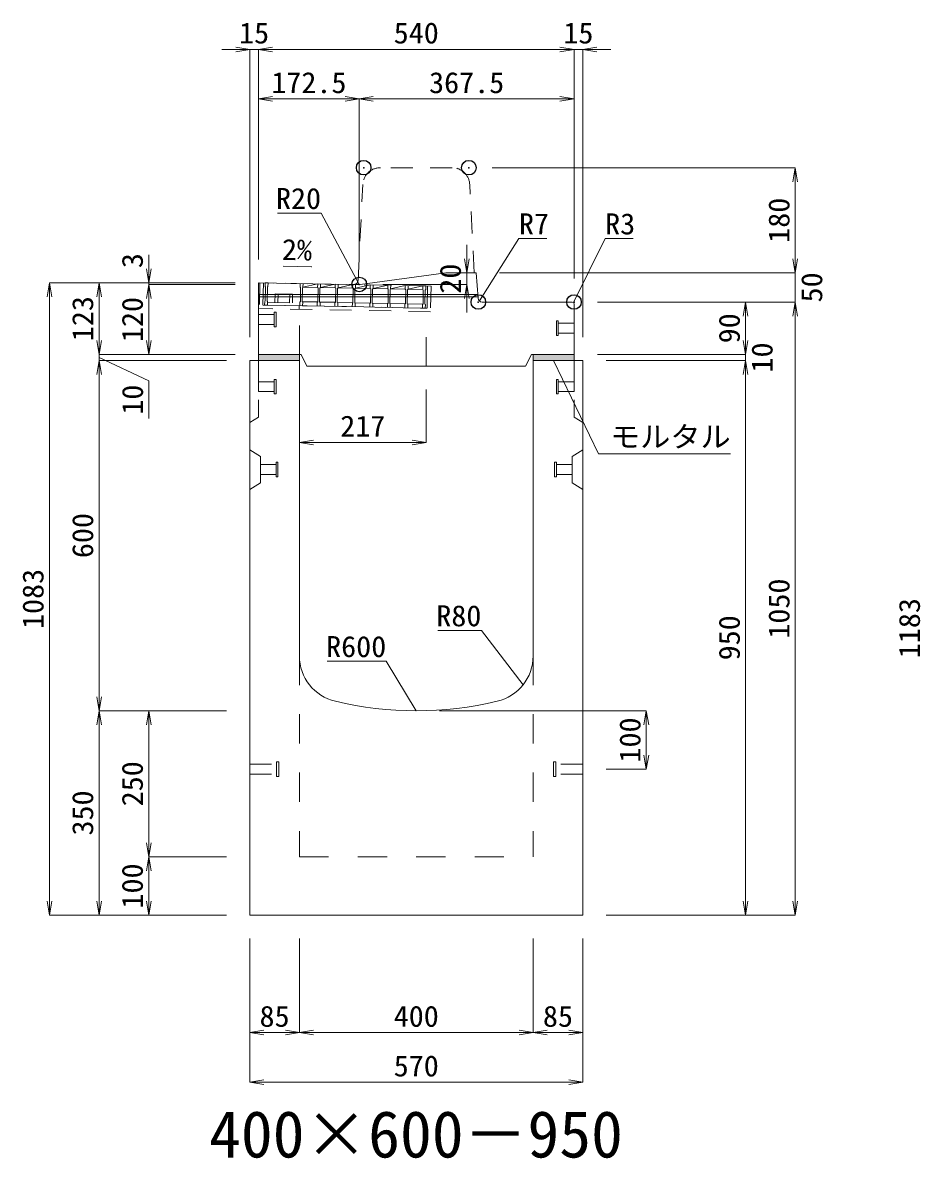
# Model space of a CAD drawing. Units: millimetres at full size. Extents: x -1809 to 57027, y -20349 to 17321.
# Drawn here: x 34895 to 36431, y -13512 to -11568 of the extents above; entities that cross this region are included whole.
import ezdxf
from ezdxf.enums import TextEntityAlignment as Align

# ---------------------------------------------------------------- set-up
doc = ezdxf.new("R2010")
doc.units = ezdxf.units.MM
doc.header["$LTSCALE"] = 50
doc.header["$PDMODE"] = 32
doc.header["$PDSIZE"] = 25
doc.linetypes.add('USER1', pattern=[2, 1, -1])
doc.linetypes.add('USER2', pattern=[1.35, 0.75, -0.6])
for name, color, linetype, lineweight in [('インサート', 3, 'USER2', 9), ('グレーチング', 7, 'USER2', 9), ('モルタル', 7, 'Continuous', 9), ('受枠', 3, 'USER2', 9), ('寸法線', 7, 'Continuous', 13), ('引出線', 4, 'Continuous', 13), ('本体', 2, 'Continuous', 13), ('目地', 132, 'Continuous', 9)]:
    doc.layers.add(name, color=color, linetype=linetype, lineweight=lineweight)
doc.layers.add('作業エリア', color=11, linetype='Continuous')
doc.layers.add('文字', color=7, linetype='Continuous')
doc.styles.add('ＭＳ 明朝', font='')
doc.styles.get('ＭＳ 明朝').set_extended_font_data('MS Mincho')

# ---------------------------------------------------------------- blocks, each defined once
blk = doc.blocks.new('open_arrow')
at = {"color": 0, "linetype": 'Continuous', "lineweight": -2}
blk.add_lwpolyline([(7.5, 1.25), (0, 0), (7.5, -1.25)], dxfattribs=at)

msp = doc.modelspace()

# ---------------------------------------------------------------- hatches: boundary and pattern name
at = {"layer": 'モルタル'}
for points in [[(35368.24, -12146.05), (35368.24, -12136.05), (35298.24, -12136.05), (35298.24, -12146.05)], [(35838.24, -12146.05), (35838.24, -12136.05), (35768.24, -12136.05), (35768.24, -12146.05)]]:
    msp.add_hatch(color=256, dxfattribs=at).paths.add_polyline_path(points)

# ---------------------------------------------------------------- linework, layer by layer
at = {"layer": 'インサート'}
for p, q in [((35298.24, -12067.55), (35325.24, -12067.55)), ((35298.24, -12067.55), (35298.24, -12084.55)), ((35328.24, -12063.55), (35325.24, -12063.55)), ((35325.24, -12063.55), (35325.24, -12088.55)), ((35328.24, -12088.55), (35328.24, -12063.55)), ((35298.24, -12084.55), (35325.24, -12084.55)), ((35325.24, -12088.55), (35328.24, -12088.55)), ((35808.24, -12078.55), (35811.24, -12078.55)), ((35808.24, -12103.55), (35808.24, -12078.55)), ((35811.24, -12078.55), (35811.24, -12103.55)), ((35838.24, -12082.55), (35811.24, -12082.55)), ((35838.24, -12082.55), (35838.24, -12099.55)), ((35811.24, -12103.55), (35808.24, -12103.55)), ((35838.24, -12099.55), (35811.24, -12099.55)), ((35298.24, -12182.55), (35325.24, -12182.55)), ((35298.24, -12182.55), (35298.24, -12199.55)), ((35328.24, -12178.55), (35325.24, -12178.55)), ((35325.24, -12178.55), (35325.24, -12203.55)), ((35328.24, -12203.55), (35328.24, -12178.55)), ((35808.24, -12178.55), (35811.24, -12178.55)), ((35808.24, -12203.55), (35808.24, -12178.55)), ((35811.24, -12178.55), (35811.24, -12203.55)), ((35838.24, -12182.55), (35811.24, -12182.55)), ((35838.24, -12182.55), (35838.24, -12199.55)), ((35298.24, -12199.55), (35325.24, -12199.55)), ((35325.24, -12203.55), (35328.24, -12203.55)), ((35811.24, -12203.55), (35808.24, -12203.55)), ((35838.24, -12199.55), (35811.24, -12199.55)), ((35301.44, -12324.55), (35328.44, -12324.55)), ((35301.44, -12324.55), (35301.44, -12341.55)), ((35331.44, -12320.55), (35328.44, -12320.55)), ((35328.44, -12320.55), (35328.44, -12345.55)), ((35331.44, -12345.55), (35331.44, -12320.55)), ((35805.04, -12320.55), (35808.04, -12320.55)), ((35805.04, -12345.55), (35805.04, -12320.55)), ((35808.04, -12320.55), (35808.04, -12345.55)), ((35835.04, -12324.55), (35808.04, -12324.55)), ((35835.04, -12324.55), (35835.04, -12341.55)), ((35301.44, -12341.55), (35328.44, -12341.55)), ((35328.44, -12345.55), (35331.44, -12345.55)), ((35808.04, -12345.55), (35805.04, -12345.55)), ((35835.04, -12341.55), (35808.04, -12341.55)), ((35329.24, -12858.55), (35329.24, -12833.55)), ((35329.24, -12833.55), (35333.24, -12833.55)), ((35333.24, -12858.55), (35333.24, -12833.55)), ((35803.24, -12833.55), (35807.24, -12833.55)), ((35803.24, -12833.55), (35803.24, -12858.55)), ((35807.24, -12833.55), (35807.24, -12858.55)), ((35283.24, -12837.55), (35329.24, -12837.55)), ((35283.24, -12854.55), (35283.24, -12837.55)), ((35853.24, -12837.55), (35807.24, -12837.55)), ((35853.24, -12837.55), (35853.24, -12854.55)), ((35283.24, -12854.55), (35329.24, -12854.55)), ((35333.24, -12858.55), (35329.24, -12858.55)), ((35807.24, -12858.55), (35803.24, -12858.55)), ((35853.24, -12854.55), (35807.24, -12854.55))]:
    msp.add_line(p, q, dxfattribs=at)
at = {"layer": 'グレーチング'}
for p, q in [((35309.53, -12013.27), (35309.41, -12019.27)), ((35584.48, -12018.59), (35309.53, -12013.27)), ((35314.53, -12013.37), (35314.41, -12019.37)), ((35369.52, -12014.43), (35369.4, -12020.43)), ((35374.52, -12014.53), (35374.4, -12020.53)), ((35374.4, -12020.53), (35399.51, -12015.01)), ((35399.51, -12015.01), (35399.4, -12021.01)), ((35404.51, -12015.11), (35404.39, -12021.11)), ((35404.39, -12021.11), (35429.51, -12015.59)), ((35429.51, -12015.59), (35429.39, -12021.59)), ((35434.51, -12015.69), (35434.39, -12021.69)), ((35434.39, -12021.69), (35459.5, -12016.17)), ((35459.5, -12016.17), (35459.38, -12022.17)), ((35464.5, -12016.27), (35464.38, -12022.27)), ((35464.38, -12022.27), (35489.49, -12016.76)), ((35489.49, -12016.76), (35489.38, -12022.75)), ((35494.49, -12016.85), (35494.38, -12022.85)), ((35494.38, -12022.85), (35519.49, -12017.34)), ((35519.49, -12017.34), (35519.37, -12023.33)), ((35524.49, -12017.43), (35524.37, -12023.43)), ((35309.41, -12019.27), (35310.39, -12020.29)), ((35310.39, -12020.29), (35309.93, -12044.29)), ((35313.39, -12020.35), (35312.93, -12044.34)), ((35314.41, -12019.37), (35313.39, -12020.35)), ((35326.67, -12032.11), (35326.38, -12047.1)), ((35326.67, -12032.11), (35356.66, -12032.69)), ((35331.67, -12032.2), (35331.38, -12047.2)), ((35351.66, -12032.59), (35351.37, -12047.59)), ((35356.66, -12032.69), (35356.37, -12047.68)), ((35369.4, -12020.43), (35370.38, -12021.45)), ((35370.38, -12021.45), (35369.92, -12045.45)), ((35373.38, -12021.51), (35372.92, -12045.5)), ((35374.4, -12020.53), (35373.38, -12021.51)), ((35374.4, -12020.53), (35399.4, -12021.01)), ((35399.4, -12021.01), (35400.38, -12022.03)), ((35400.38, -12022.03), (35399.91, -12046.03)), ((35403.38, -12022.09), (35402.91, -12046.09)), ((35404.39, -12021.11), (35403.38, -12022.09)), ((35404.39, -12021.11), (35429.39, -12021.59)), ((35429.39, -12021.59), (35430.37, -12022.61)), ((35430.37, -12022.61), (35429.91, -12046.61)), ((35433.37, -12022.67), (35432.91, -12046.67)), ((35434.39, -12021.69), (35433.37, -12022.67)), ((35434.39, -12021.69), (35459.38, -12022.17)), ((35459.38, -12022.17), (35460.36, -12023.19)), ((35460.36, -12023.19), (35459.9, -12047.19)), ((35463.36, -12023.25), (35462.9, -12047.25)), ((35464.38, -12022.27), (35463.36, -12023.25)), ((35464.38, -12022.27), (35489.38, -12022.75)), ((35489.38, -12022.75), (35490.36, -12023.77)), ((35490.36, -12023.77), (35489.89, -12047.77)), ((35493.36, -12023.83), (35492.89, -12047.83)), ((35494.38, -12022.85), (35493.36, -12023.83)), ((35494.38, -12022.85), (35519.37, -12023.33)), ((35519.37, -12023.33), (35520.35, -12024.35)), ((35520.35, -12024.35), (35519.89, -12048.35)), ((35523.35, -12024.41), (35522.89, -12048.41)), ((35524.37, -12023.43), (35523.35, -12024.41)), ((35524.37, -12023.43), (35549.48, -12017.92)), ((35524.37, -12023.43), (35549.37, -12023.92)), ((35549.48, -12017.92), (35549.37, -12023.92)), ((35549.37, -12023.92), (35550.35, -12024.93)), ((35550.35, -12024.93), (35549.88, -12048.93)), ((35553.35, -12024.99), (35552.88, -12048.99)), ((35554.37, -12024.01), (35553.35, -12024.99)), ((35554.48, -12018.01), (35554.37, -12024.01)), ((35554.37, -12024.01), (35579.48, -12018.5)), ((35554.37, -12024.01), (35579.36, -12024.5)), ((35579.48, -12018.5), (35579.36, -12024.5)), ((35579.36, -12024.5), (35580.34, -12025.51)), ((35580.34, -12025.51), (35579.88, -12049.51)), ((35583.34, -12025.57), (35582.88, -12049.57)), ((35584.36, -12024.59), (35583.34, -12025.57)), ((35584.48, -12018.59), (35584.36, -12024.59)), ((35308.79, -12051.26), (35308.91, -12045.27)), ((35583.74, -12056.59), (35308.79, -12051.26)), ((35308.91, -12045.27), (35309.93, -12044.29)), ((35313.91, -12045.36), (35312.93, -12044.34)), ((35313.79, -12051.36), (35313.91, -12045.36)), ((35313.88, -12046.86), (35368.87, -12047.93)), ((35368.78, -12052.43), (35368.9, -12046.43)), ((35368.9, -12046.43), (35369.92, -12045.45)), ((35372.92, -12045.5), (35399.91, -12046.03)), ((35373.9, -12046.52), (35372.92, -12045.5)), ((35373.78, -12052.52), (35373.9, -12046.52)), ((35398.78, -12053.01), (35398.89, -12047.01)), ((35398.89, -12047.01), (35399.91, -12046.03)), ((35403.89, -12047.1), (35402.91, -12046.09)), ((35402.91, -12046.09), (35429.91, -12046.61)), ((35403.78, -12053.1), (35403.89, -12047.1)), ((35428.77, -12053.59), (35428.89, -12047.59)), ((35428.89, -12047.59), (35429.91, -12046.61)), ((35433.89, -12047.68), (35432.91, -12046.67)), ((35432.91, -12046.67), (35459.9, -12047.19)), ((35433.77, -12053.68), (35433.89, -12047.68)), ((35458.76, -12054.17), (35458.88, -12048.17)), ((35458.88, -12048.17), (35459.9, -12047.19)), ((35463.88, -12048.27), (35462.9, -12047.25)), ((35462.9, -12047.25), (35489.89, -12047.77)), ((35463.76, -12054.26), (35463.88, -12048.27)), ((35488.76, -12054.75), (35488.88, -12048.75)), ((35488.88, -12048.75), (35489.89, -12047.77)), ((35493.87, -12048.85), (35492.89, -12047.83)), ((35492.89, -12047.83), (35519.89, -12048.35)), ((35493.76, -12054.84), (35493.87, -12048.85)), ((35518.75, -12055.33), (35518.87, -12049.33)), ((35518.87, -12049.33), (35519.89, -12048.35)), ((35523.87, -12049.43), (35522.89, -12048.41)), ((35522.89, -12048.41), (35549.88, -12048.93)), ((35523.75, -12055.43), (35523.87, -12049.43)), ((35548.75, -12055.91), (35548.86, -12049.91)), ((35548.86, -12049.91), (35549.88, -12048.93)), ((35552.88, -12048.99), (35579.88, -12049.51)), ((35553.86, -12050.01), (35552.88, -12048.99)), ((35553.75, -12056.01), (35553.86, -12050.01)), ((35578.74, -12056.49), (35578.86, -12050.49)), ((35578.86, -12050.49), (35579.88, -12049.51)), ((35583.86, -12050.59), (35582.88, -12049.57)), ((35583.74, -12056.59), (35583.86, -12050.59))]:
    msp.add_line(p, q, dxfattribs=at)
at = {"layer": 'モルタル'}
for points in [[(35298.24, -12136.05), (35368.24, -12136.05), (35368.24, -12146.05), (35298.24, -12146.05)], [(35768.24, -12136.05), (35838.24, -12136.05), (35838.24, -12146.05), (35768.24, -12146.05)]]:
    msp.add_lwpolyline(points, close=True, dxfattribs=at)
at = {"layer": '作業エリア'}
for p in [(35478.24, -11816.05), (35658.24, -11816.05), (35470.74, -12016.05), (35674.49, -12046.05), (35838.24, -12046.05)]:
    msp.add_point(p, dxfattribs=at)
at = {"layer": '受枠'}
for p, q in [((35300.53, -12013.1), (35299.68, -12057.09)), ((35593.48, -12018.77), (35300.53, -12013.1)), ((35306.53, -12013.21), (35305.79, -12051.21)), ((35587.48, -12018.65), (35586.74, -12056.64)), ((35593.48, -12018.77), (35592.62, -12062.76)), ((35305.79, -12051.21), (35586.74, -12056.64)), ((35367.78, -12052.41), (35367.67, -12058.41)), ((35592.62, -12062.76), (35299.68, -12057.09))]:
    msp.add_line(p, q, dxfattribs=at)
at = {"layer": '寸法線'}
for p, q in [((35346.24, -11613.38), (35235.24, -11613.38)), ((35283.24, -12106.03), (35283.24, -11613.38)), ((35298.24, -11613.38), (35838.24, -11613.38)), ((35298.24, -11973.03), (35298.24, -11613.38)), ((35298.24, -11973.03), (35298.24, -11613.38)), ((35790.24, -11613.38), (35901.24, -11613.38)), ((35838.24, -12006.03), (35838.24, -11613.38)), ((35838.24, -12006.03), (35838.24, -11613.38)), ((35853.24, -12106.03), (35853.24, -11613.38)), ((35470.74, -11698.38), (35298.24, -11698.38)), ((35298.24, -11973.03), (35298.24, -11698.38)), ((35470.74, -11976.03), (35470.74, -11698.38)), ((35470.74, -11698.38), (35838.24, -11698.38)), ((35470.74, -11976.03), (35470.74, -11698.38)), ((35838.24, -12006.03), (35838.24, -11698.38)), ((35698.26, -11816.05), (36217.02, -11816.05)), ((36217.02, -11996.05), (36217.02, -11816.05)), ((35654.6, -12064.05), (35654.6, -11948.05)), ((36217.02, -11948.05), (36217.02, -12094.05)), ((35110.3, -11965.05), (35110.3, -12064.05)), ((35654.6, -11996.05), (35658.76, -11996.05)), ((35710.76, -11996.05), (36217.02, -11996.05)), ((35710.76, -11996.05), (36217.02, -11996.05)), ((34940.3, -13096.05), (34940.3, -12013.05)), ((35258.22, -12013.05), (34940.3, -12013.05)), ((35025.3, -12013.05), (35025.3, -12136.05)), ((35258.22, -12013.05), (35025.3, -12013.05)), ((35258.22, -12013.05), (35110.3, -12013.05)), ((35258.22, -12016.05), (35110.3, -12016.05)), ((35110.3, -12016.05), (35110.3, -12136.05)), ((35258.22, -12016.05), (35110.3, -12016.05)), ((35510.76, -12016.05), (35654.6, -12016.05)), ((35878.26, -12046.05), (36132.02, -12046.05)), ((35878.26, -12046.05), (36217.02, -12046.05)), ((35878.26, -12046.05), (36217.02, -12046.05)), ((36132.02, -12046.05), (36132.02, -12136.05)), ((36217.02, -12046.05), (36217.02, -13096.05)), ((35025.3, -12088.05), (35025.3, -12194.05)), ((36132.02, -12088.05), (36132.02, -12194.05)), ((35258.22, -12136.05), (35025.3, -12136.05)), ((35258.22, -12136.05), (35025.3, -12136.05)), ((35025.3, -12141.05), (35110.51, -12181.26)), ((35243.22, -12146.05), (35025.3, -12146.05)), ((35025.3, -12146.05), (35025.3, -12746.05)), ((35243.22, -12146.05), (35025.3, -12146.05)), ((35258.22, -12136.05), (35110.3, -12136.05)), ((35878.26, -12136.05), (36132.02, -12136.05)), ((35878.26, -12136.05), (36132.02, -12136.05)), ((35893.26, -12146.05), (36132.02, -12146.05)), ((35893.26, -12146.05), (36132.02, -12146.05)), ((36132.02, -12146.05), (36132.02, -13096.05)), ((35110.51, -12181.26), (35110.51, -12245.32)), ((35585.24, -12196.07), (35585.24, -12286.56)), ((35368.24, -12286.56), (35585.24, -12286.56)), ((35243.22, -12746.05), (35025.3, -12746.05)), ((35025.3, -13096.05), (35025.3, -12746.05)), ((35243.22, -12746.05), (35025.3, -12746.05)), ((35110.3, -12746.05), (35110.3, -12996.05)), ((35243.22, -12746.05), (35110.3, -12746.05)), ((35608.26, -12746.05), (35962.02, -12746.05)), ((35962.02, -12746.05), (35962.02, -12846.05)), ((35893.26, -12846.05), (35962.02, -12846.05)), ((35243.22, -12996.05), (35110.3, -12996.05)), ((35110.3, -12996.05), (35110.3, -13096.05)), ((35243.22, -12996.05), (35110.3, -12996.05)), ((35243.22, -13096.05), (34940.3, -13096.05)), ((35243.22, -13096.05), (35025.3, -13096.05)), ((35243.22, -13096.05), (35110.3, -13096.05)), ((35893.26, -13096.05), (36132.02, -13096.05)), ((35893.26, -13096.05), (36217.02, -13096.05)), ((35283.24, -13136.07), (35283.24, -13297.21)), ((35283.24, -13136.07), (35283.24, -13382.21)), ((35368.24, -13136.07), (35368.24, -13297.21)), ((35368.24, -13136.07), (35368.24, -13297.21)), ((35768.24, -13136.07), (35768.24, -13297.21)), ((35768.24, -13136.07), (35768.24, -13297.21)), ((35853.24, -13136.07), (35853.24, -13297.21)), ((35853.24, -13136.07), (35853.24, -13382.21)), ((35283.24, -13297.21), (35368.24, -13297.21)), ((35368.24, -13297.21), (35768.24, -13297.21)), ((35768.24, -13297.21), (35853.24, -13297.21)), ((35283.24, -13382.21), (35853.24, -13382.21))]:
    msp.add_line(p, q, dxfattribs=at)
at = {"layer": '引出線'}
for points in [[(35470.74, -12016.01), (35405.34, -11893.94), (35330.67, -11893.94)], [(35676.22, -12044.19), (35743.97, -11937.41), (35791.9, -11937.41)], [(35837.36, -12046.93), (35891.52, -11937.41), (35939.25, -11937.41)], [(35389.27, -11985.86), (35340.53, -11984.89), (35389.27, -11985.86)], [(35803.24, -12146.05), (35879.95, -12305.82), (36105.87, -12305.82)], [(35751, -12701.63), (35679.74, -12608.52), (35605.07, -12608.52)], [(35568.24, -12746.05), (35516.88, -12661.3), (35415.87, -12661.3)]]:
    msp.add_lwpolyline(points, dxfattribs=at)
at = {"layer": '本体', "linetype": 'USER2', "lineweight": 9}
for p, q in [((35629.7, -11816.05), (35506.78, -11816.05)), ((35468.57, -12009.4), (35476.82, -11844.56)), ((35667.24, -11996.05), (35659.67, -11844.56)), ((35298.24, -12146.05), (35298.24, -12243.05)), ((35838.24, -12146.05), (35838.24, -12243.05)), ((35298.24, -12243.05), (35283.24, -12252.55)), ((35838.24, -12243.05), (35853.24, -12252.55))]:
    msp.add_line(p, q, dxfattribs=at)
at = {"layer": '本体'}
for p, q in [((35618.74, -11996.05), (35472.07, -12015.87)), ((35670.74, -11996.05), (35618.74, -11996.05)), ((35674.01, -12039.58), (35670.74, -11996.05)), ((35298.24, -12136.05), (35298.24, -12013.05)), ((35453.24, -12016.05), (35298.24, -12013.05)), ((35453.24, -12016.05), (35469.4, -12016.05)), ((35835.24, -12046.05), (35680.99, -12046.05)), ((35838.24, -12136.05), (35838.24, -12049.05)), ((35283.24, -12146.05), (35283.24, -13096.05)), ((35368.24, -12146.05), (35283.24, -12146.05)), ((35371.24, -12136.05), (35298.24, -12136.05)), ((35368.24, -12146.05), (35368.24, -12652.02)), ((35371.24, -12136.05), (35381.24, -12156.05)), ((35765.24, -12136.05), (35755.24, -12156.05)), ((35838.24, -12136.05), (35765.24, -12136.05)), ((35768.24, -12652.02), (35768.24, -12146.05)), ((35853.24, -12146.05), (35768.24, -12146.05)), ((35853.24, -13096.05), (35853.24, -12146.05)), ((35755.24, -12156.05), (35381.24, -12156.05)), ((35283.24, -13096.05), (35853.24, -13096.05))]:
    msp.add_line(p, q, dxfattribs=at)
at = {"layer": '本体', "linetype": 'USER1'}
for p, q in [((35368.24, -12136.05), (35368.24, -12052.42)), ((35585.24, -12156.05), (35585.24, -12056.62))]:
    msp.add_line(p, q, dxfattribs=at)
at = {"layer": '本体', "lineweight": 9}
for p, q in [((35283.24, -12299.05), (35301.44, -12310.55)), ((35853.24, -12299.05), (35835.04, -12310.55)), ((35301.44, -12310.55), (35301.44, -12355.55)), ((35835.04, -12310.55), (35835.04, -12355.55)), ((35283.24, -12367.05), (35301.44, -12355.55)), ((35853.24, -12367.05), (35835.04, -12355.55))]:
    msp.add_line(p, q, dxfattribs=at)
at = {"layer": '本体', "linetype": 'USER1', "lineweight": 15}
for p, q in [((35368.24, -12652.02), (35368.24, -12996.05)), ((35768.24, -12652.02), (35768.24, -12996.05)), ((35368.24, -12996.05), (35768.24, -12996.05))]:
    msp.add_line(p, q, dxfattribs=at)
at = {"layer": '本体', "linetype": 'USER2', "lineweight": 9}
for centre, radius, start, end in [((35506.78, -11846.05), 30, 90, 177.13759), ((35629.7, -11846.05), 30, 2.86241, 90), ((35461.58, -12009.05), 7, 270, 357.13759)]:
    msp.add_arc(centre, radius, start, end, dxfattribs=at)
at = {"layer": '本体'}
for centre, radius, start, end in [((35469.4, -11996.05), 20, 270, 277.69605), ((35680.99, -12039.05), 7, 184.28915, 270), ((35835.24, -12049.05), 3, 0, 90), ((35448.24, -12652.02), 80, 180, 256.65764), ((35688.24, -12652.02), 80, 283.34236, 0), ((35568.24, -12146.05), 600, 256.65764, 283.34236)]:
    msp.add_arc(centre, radius, start, end, dxfattribs=at)
at = {"layer": '目地'}
for p, q in [((35298.24, -12033.05), (35673.52, -12033.05)), ((35298.24, -12037.05), (35673.82, -12037.05))]:
    msp.add_line(p, q, dxfattribs=at)

# ---------------------------------------------------------------- block references
at = {"layer": '寸法線', "xscale": 3.2, "yscale": 3.2}
for p, rotation in [((35283.24, -11613.38), 180), ((35838.24, -11613.38), 180), ((35838.24, -11613.38), 180), ((35470.74, -11698.38), 180), ((35838.24, -11698.38), 180), ((36217.02, -11816.05), 270), ((35654.6, -11996.05), 90), ((36217.02, -11996.05), 90), ((36217.02, -11996.05), 90), ((35110.3, -12013.05), 90), ((34940.3, -12013.05), 270), ((35025.3, -12013.05), 270), ((35110.3, -12016.05), 270), ((35110.3, -12016.05), 270), ((35654.6, -12016.05), 270), ((36132.02, -12046.05), 270), ((36217.02, -12046.05), 270), ((36217.02, -12046.05), 270), ((35025.3, -12136.05), 90), ((35025.3, -12136.05), 90), ((35110.3, -12136.05), 90), ((36132.02, -12136.05), 90), ((36132.02, -12136.05), 90), ((35025.3, -12146.05), 270), ((35025.3, -12146.05), 270), ((36132.02, -12146.05), 270), ((36132.02, -12146.05), 270), ((35585.24, -12286.56), 180), ((35025.3, -12746.05), 90), ((35025.3, -12746.05), 270), ((35110.3, -12746.05), 270), ((35962.02, -12746.05), 270), ((35962.02, -12846.05), 90), ((35110.3, -12996.05), 90), ((35110.3, -12996.05), 270), ((34940.3, -13096.05), 90), ((35025.3, -13096.05), 90), ((35110.3, -13096.05), 90), ((36132.02, -13096.05), 90), ((36217.02, -13096.05), 90), ((35368.24, -13297.21), 180), ((35768.24, -13297.21), 180), ((35853.24, -13297.21), 180), ((35853.24, -13382.21), 180)]:
    msp.add_blockref('open_arrow', p, dxfattribs=dict(at, rotation=rotation))
for p in [(35298.24, -11613.38), (35298.24, -11613.38), (35853.24, -11613.38), (35298.24, -11698.38), (35470.74, -11698.38), (35368.24, -12286.56), (35283.24, -13297.21), (35368.24, -13297.21), (35768.24, -13297.21), (35283.24, -13382.21)]:
    msp.add_blockref('open_arrow', p, dxfattribs=at)
at = {"layer": '引出線', "xscale": 0.0533, "yscale": 0.0533}
for p, rotation in [((35389.27, -11985.86), 178.9), ((35470.74, -12016.01), 118.2), ((35676.22, -12044.19), 57.6), ((35837.36, -12046.93), 63.7), ((35803.24, -12146.05), 295.6), ((35751, -12701.63), 127.4), ((35568.24, -12746.05), 121.2)]:
    msp.add_blockref('open_arrow', p, dxfattribs=dict(at, rotation=rotation))

# ---------------------------------------------------------------- texts
at = {"layer": '寸法線', "style": 'ＭＳ 明朝', "width": 1.05}
for s, p in [('15', (35290.74, -11585.36)), ('540', (35568.24, -11585.36)), ('15', (35845.74, -11585.36)), ('172.5', (35384.49, -11670.36)), ('367.5', (35654.49, -11670.36)), ('217', (35476.74, -12258.54)), ('85', (35325.74, -13269.19)), ('400', (35568.24, -13269.19)), ('85', (35810.74, -13269.19)), ('570', (35568.24, -13354.19))]:
    msp.add_text(s, height=36.03, dxfattribs=at).set_placement(p, align=Align.MIDDLE_CENTER)
for s, p in [('180', (36189, -11906.05)), ('3', (35082.3, -11975.23)), ('20', (35626.58, -12006.05)), ('50', (36245.04, -12021.05)), ('123', (34997.28, -12074.55)), ('120', (35082.28, -12076.05)), ('90', (36104, -12091.05)), ('10', (36160.04, -12141.05)), ('10', (35082.49, -12213.29)), ('600', (34997.28, -12446.05)), ('1083', (34912.28, -12554.55)), ('1050', (36189, -12571.05)), ('1183', (36412.28, -12604.55)), ('950', (36104, -12621.05)), ('100', (35934, -12796.05)), ('250', (35082.28, -12871.05)), ('350', (34997.28, -12921.05)), ('100', (35082.28, -13046.05))]:
    msp.add_text(s, height=36.03, rotation=90, dxfattribs=at).set_placement(p, align=Align.MIDDLE_CENTER)
at = {"layer": '引出線', "style": 'ＭＳ 明朝', "width": 1.05}
for s, p in [('R20', (35405.34, -11850.74)), ('R80', (35679.74, -12565.32)), ('R600', (35516.88, -12618.1))]:
    msp.add_text(s, height=36.03, dxfattribs=at).set_placement(p, align=Align.TOP_RIGHT)
for s, p in [('R7', (35743.97, -11894.21)), ('R3', (35891.52, -11894.21)), ('モルタル', (35899.95, -12258.72))]:
    msp.add_text(s, height=36.03, dxfattribs=at).set_placement(p, align=Align.TOP_LEFT)
msp.add_text('2%', height=36.03, rotation=358.854, dxfattribs=at).set_placement((35390.21, -11938.97), align=Align.TOP_RIGHT)
at = {"layer": '文字', "style": 'ＭＳ 明朝'}
msp.add_text('400×600－950', height=80.06, dxfattribs=at).set_placement((35567.76, -13471.03), align=Align.MIDDLE_CENTER)

doc.saveas('drawing.dxf')
